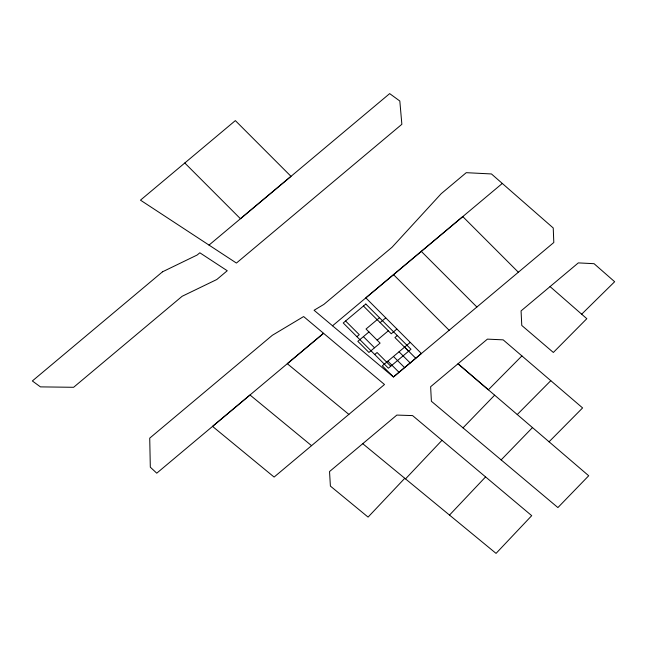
<?xml version="1.0" encoding="UTF-8"?>
<svg xmlns="http://www.w3.org/2000/svg" width="647" height="647" viewBox="0 0 647 647"><rect width="100%" height="100%" fill="white"/><g stroke="black" fill="none" stroke-linecap="round" stroke-linejoin="round"><path stroke-width="0.97" d="M404.779 478.279L368.078 517.099L330.399 486.091L329.533 471.558L396.837 415.083L412.576 415.592L531.713 515.659L496.055 553.387L362.732 443.68M405.54 478.877L441.998 440.292M449.503 515.085L485.582 476.904M549.052 441.804L582.599 407.925L503.164 339.853L487.401 339.133L430.627 386.736L431.395 401.269L463.001 427.853L494.632 395.18M501.15 459.896L532.481 427.586M521.911 355.915L488.356 389.809L458.011 363.784L588.705 475.755L557.9 507.572L463.001 427.853M517.244 414.549L550.791 380.679M581.645 314.224L614.65 281.72L594.067 263.693L578.329 262.892L521.07 310.9L521.773 325.449L553.347 352.461L586.813 318.688L550.071 286.597M209.013 245.1L389.672 93.613L399.822 101.021L401.86 124.297L236.422 263.062L140.472 200.158L235.346 120.609L290.996 176.332L240.433 218.718L184.783 162.995M332.542 325.797L393.449 376.983L553.808 242.504L553.234 227.987L491.453 173.954L466.252 172.676L441.165 193.728L392.09 247.211L323.815 304.438L314.078 310.261L332.542 325.797L502.307 183.441M421.318 251.376L462.783 216.591L518.36 272.233M356.909 336.675L359.279 334.685L345.595 320.993M379.49 317.734L366.032 329.016L380.104 343.104L368.944 352.461L357.823 341.317L368.976 331.96M380.129 322.602L385.709 317.928M377.161 340.16L388.321 330.803M396.837 329.072L391.257 333.747L377.193 319.658M374.718 354.499L377.08 352.518L390.764 366.21M397.298 335.558L394.929 337.548L408.613 351.24M410.19 342.441L382.304 365.83L393.433 376.975L421.318 353.585M311.547 445.662L274.11 477.065L212.54 426.389L250.009 394.993L311.547 445.662L384.496 384.512L303.629 316.553L272.338 335.292L149.724 438.14L150.314 467.183L156.752 473.183L323.565 333.294L287.284 363.695L348.854 414.395M476.888 307.018L421.302 251.384L365.814 297.879L421.391 353.529M393.53 274.643L449.139 330.269M404.61 347.115L415.738 358.26M363.444 306.023L377.128 319.715M399.037 351.798L410.166 362.943M393.457 356.473L404.585 367.617M363.396 336.642L374.524 347.779M387.877 361.155L399.005 372.292M162.526 271.797L32.35 380.962L40.438 386.882L73.612 387.294L182.139 296.277L216.802 279.512L227.243 270.737L199.834 252.783L197.189 254.999L162.526 271.797M365.814 304.033L343.233 322.974L388.394 368.2L410.974 349.259L365.814 304.033"/></g></svg>
